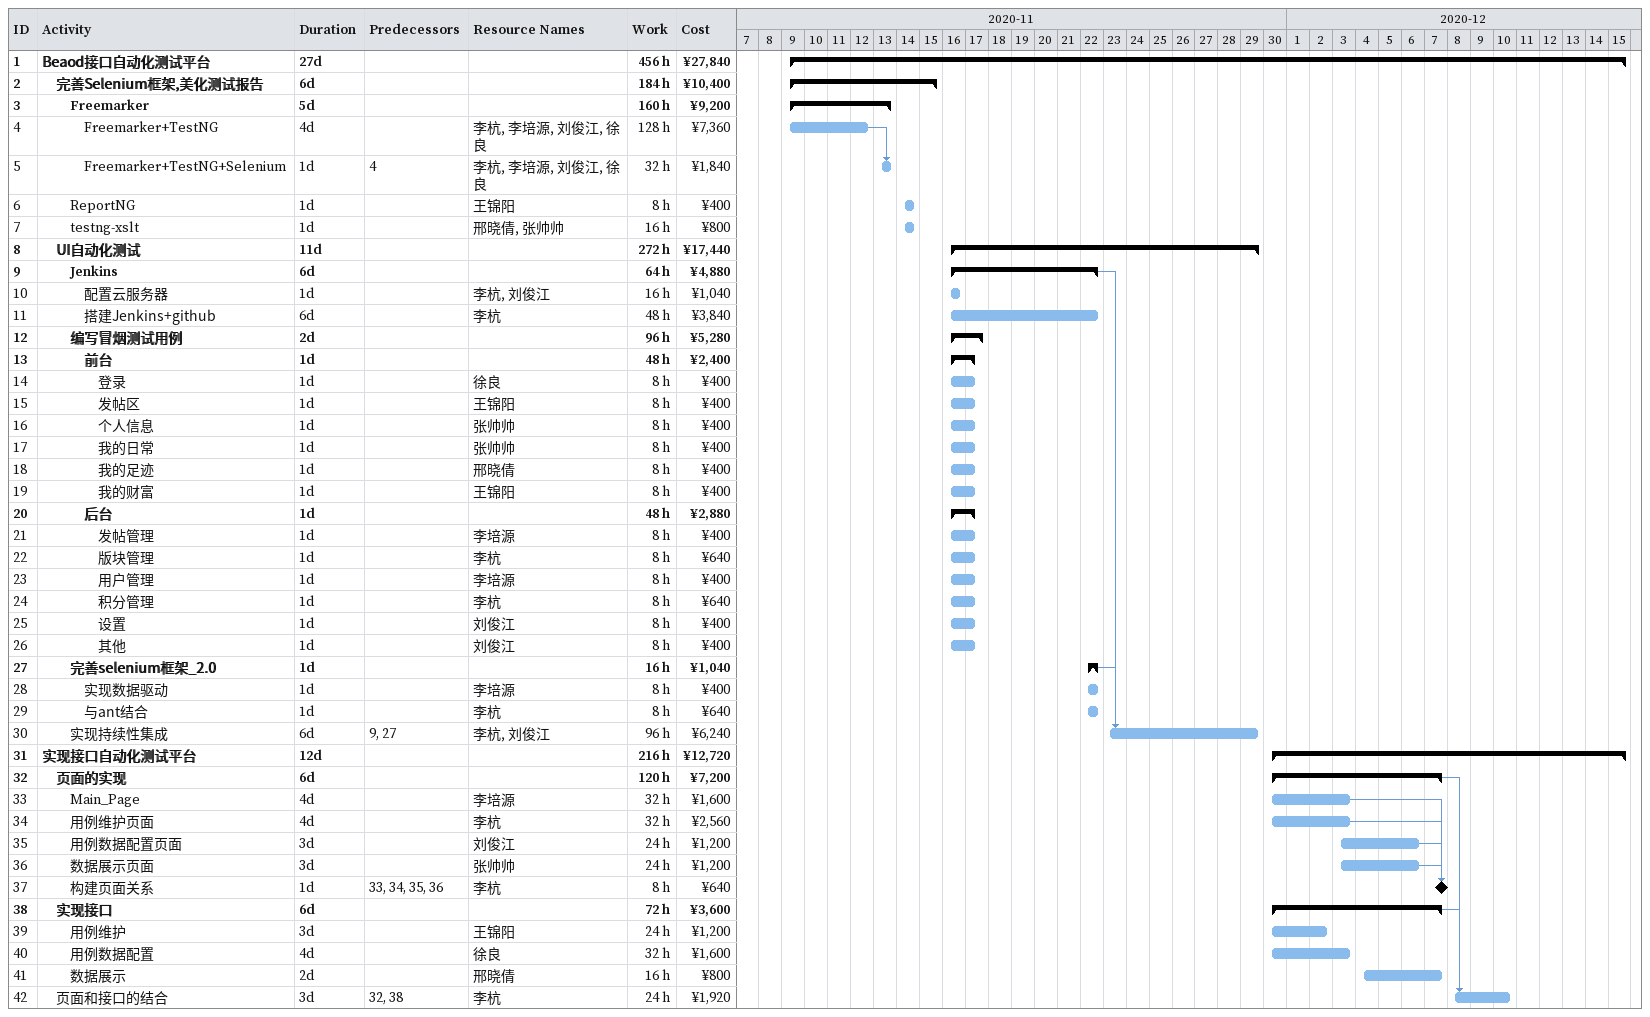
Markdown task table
| ID | Level | Task | Duration | Start | Finish | Predecessors | Resources | Work (h) | Cost (¥) |
|---|---|---|---|---|---|---|---|---|---|
| 1 | 1 | **Beaod接口自动化测试平台** | 27d | 2020-11-09 | 2020-12-15 |  |  | 456 | 27840 |
| 2 | 2 | **完善Selenium框架,美化测试报告** | 6d | 2020-11-09 | 2020-11-15 |  |  | 184 | 10400 |
| 3 | 3 | **Freemarker** | 5d | 2020-11-09 | 2020-11-13 |  |  | 160 | 9200 |
| 4 | 4 | Freemarker+TestNG | 4d | 2020-11-09 | 2020-11-12 |  | 李杭, 李培源, 刘俊江, 徐良 | 128 | 7360 |
| 5 | 4 | Freemarker+TestNG+Selenium | 1d | 2020-11-13 | 2020-11-13 | 4 | 李杭, 李培源, 刘俊江, 徐良 | 32 | 1840 |
| 6 | 3 | ReportNG | 1d | 2020-11-14 | 2020-11-14 |  | 王锦阳 | 8 | 400 |
| 7 | 3 | testng-xslt | 1d | 2020-11-14 | 2020-11-14 |  | 邢晓倩, 张帅帅 | 16 | 800 |
| 8 | 2 | **UI自动化测试** | 11d | 2020-11-16 | 2020-11-29 |  |  | 272 | 17440 |
| 9 | 3 | **Jenkins** | 6d | 2020-11-16 | 2020-11-22 |  |  | 64 | 4880 |
| 10 | 4 | 配置云服务器 | 1d | 2020-11-16 | 2020-11-16 |  | 李杭, 刘俊江 | 16 | 1040 |
| 11 | 4 | 搭建Jenkins+github | 6d | 2020-11-16 | 2020-11-22 |  | 李杭 | 48 | 3840 |
| 12 | 3 | **编写冒烟测试用例** | 2d | 2020-11-16 | 2020-11-17 |  |  | 96 | 5280 |
| 13 | 4 | **前台** | 1d | 2020-11-16 | 2020-11-17 |  |  | 48 | 2400 |
| 14 | 5 | 登录 | 1d | 2020-11-16 | 2020-11-17 |  | 徐良 | 8 | 400 |
| 15 | 5 | 发帖区 | 1d | 2020-11-16 | 2020-11-17 |  | 王锦阳 | 8 | 400 |
| 16 | 5 | 个人信息 | 1d | 2020-11-16 | 2020-11-17 |  | 张帅帅 | 8 | 400 |
| 17 | 5 | 我的日常 | 1d | 2020-11-16 | 2020-11-17 |  | 张帅帅 | 8 | 400 |
| 18 | 5 | 我的足迹 | 1d | 2020-11-16 | 2020-11-17 |  | 邢晓倩 | 8 | 400 |
| 19 | 5 | 我的财富 | 1d | 2020-11-16 | 2020-11-17 |  | 王锦阳 | 8 | 400 |
| 20 | 4 | **后台** | 1d | 2020-11-16 | 2020-11-17 |  |  | 48 | 2880 |
| 21 | 5 | 发帖管理 | 1d | 2020-11-16 | 2020-11-17 |  | 李培源 | 8 | 400 |
| 22 | 5 | 版块管理 | 1d | 2020-11-16 | 2020-11-17 |  | 李杭 | 8 | 640 |
| 23 | 5 | 用户管理 | 1d | 2020-11-16 | 2020-11-17 |  | 李培源 | 8 | 400 |
| 24 | 5 | 积分管理 | 1d | 2020-11-16 | 2020-11-17 |  | 李杭 | 8 | 640 |
| 25 | 5 | 设置 | 1d | 2020-11-16 | 2020-11-17 |  | 刘俊江 | 8 | 400 |
| 26 | 5 | 其他 | 1d | 2020-11-16 | 2020-11-17 |  | 刘俊江 | 8 | 400 |
| 27 | 3 | **完善selenium框架_2.0** | 1d | 2020-11-22 | 2020-11-22 |  |  | 16 | 1040 |
| 28 | 4 | 实现数据驱动 | 1d | 2020-11-22 | 2020-11-22 |  | 李培源 | 8 | 400 |
| 29 | 4 | 与ant结合 | 1d | 2020-11-22 | 2020-11-22 |  | 李杭 | 8 | 640 |
| 30 | 3 | 实现持续性集成 | 6d | 2020-11-23 | 2020-11-29 | 9, 27 | 李杭, 刘俊江 | 96 | 6240 |
| 31 | 1 | **实现接口自动化测试平台** | 12d | 2020-11-30 | 2020-12-15 |  |  | 216 | 12720 |
| 32 | 2 | **页面的实现** | 6d | 2020-11-30 | 2020-12-07 |  |  | 120 | 7200 |
| 33 | 3 | Main_Page | 4d | 2020-11-30 | 2020-12-03 |  | 李培源 | 32 | 1600 |
| 34 | 3 | 用例维护页面 | 4d | 2020-11-30 | 2020-12-03 |  | 李杭 | 32 | 2560 |
| 35 | 3 | 用例数据配置页面 | 3d | 2020-12-03 | 2020-12-06 |  | 刘俊江 | 24 | 1200 |
| 36 | 3 | 数据展示页面 | 3d | 2020-12-03 | 2020-12-06 |  | 张帅帅 | 24 | 1200 |
| 37 | 3 | 构建页面关系 | 1d | 2020-12-07 | 2020-12-07 | 33, 34, 35, 36 | 李杭 | 8 | 640 |
| 38 | 2 | **实现接口** | 6d | 2020-11-30 | 2020-12-07 |  |  | 72 | 3600 |
| 39 | 3 | 用例维护 | 3d | 2020-11-30 | 2020-12-02 |  | 王锦阳 | 24 | 1200 |
| 40 | 3 | 用例数据配置 | 4d | 2020-11-30 | 2020-12-03 |  | 徐良 | 32 | 1600 |
| 41 | 3 | 数据展示 | 2d | 2020-12-04 | 2020-12-07 |  | 邢晓倩 | 16 | 800 |
| 42 | 2 | 页面和接口的结合 | 3d | 2020-12-08 | 2020-12-10 | 32, 38 | 李杭 | 24 | 1920 |
